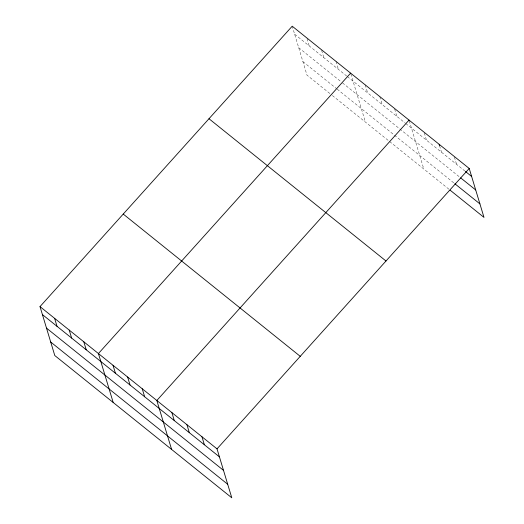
<?xml version="1.0" encoding="UTF-8"?>
<svg xmlns="http://www.w3.org/2000/svg" width="524" height="524" viewBox="0 0 524 524"><rect width="100%" height="100%" fill="white"/><g stroke="black" fill="none" stroke-linecap="round" stroke-linejoin="round"><path stroke-width="0.39" stroke-dasharray="2.62 1.97" d="M294.626 34.191L346.685 76.032M347.32 76.543L405.098 122.983M405.733 123.494L464.736 170.916M298.706 47.697L341.242 81.888M342.513 82.91L460.039 177.374M302.905 61.616L336.559 88.667M337.194 89.172L454.21 183.23M329.838 93.501L306.985 75.129L292.431 26.927M332.38 95.538L448.885 189.177M454.393 157.102L456.587 164.366M439.564 145.738L441.542 152.274M424.302 132.919L426.497 140.177M409.257 120.821L423.811 169.023M394.651 109.09L396.845 116.348M379.828 96.626L382.245 104.61M365.228 84.888L367.638 92.872M350.844 73.877L365.398 122.079M336.022 61.413L338.432 69.404M321.638 50.402L323.832 57.666M307.038 38.665L309.226 45.929"/><path stroke-width="0.79" d="M40.007 306.606L217.015 448.871L231.785 497.8L54.784 355.527L40.007 306.606L292.215 26.2L469.216 168.473L483.993 217.394L450.136 190.186M350.621 73.15L98.42 353.549L113.191 402.478M409.034 120.101L156.833 400.5L171.603 449.428M217.015 448.871L469.216 168.473M465.364 171.42L471.633 176.457M460.661 177.878L475.707 189.97M454.839 183.734L479.912 203.888M208.984 118.732L385.991 261.004M123.238 214.067L300.245 356.34M42.424 314.59L219.425 456.863M46.498 328.103L223.506 470.369M50.704 342.021L227.711 484.287M439.125 144.283L439.564 145.738M201.969 436.78L204.38 444.771M186.924 424.689L189.334 432.673M171.879 412.591L174.289 420.582M142.233 388.762L144.644 396.753M127.627 377.025L130.037 385.016M113.027 365.287L115.437 373.278M83.82 341.812L86.231 349.803M69.214 330.081L71.624 338.065M54.614 318.343L57.024 326.328"/></g></svg>
